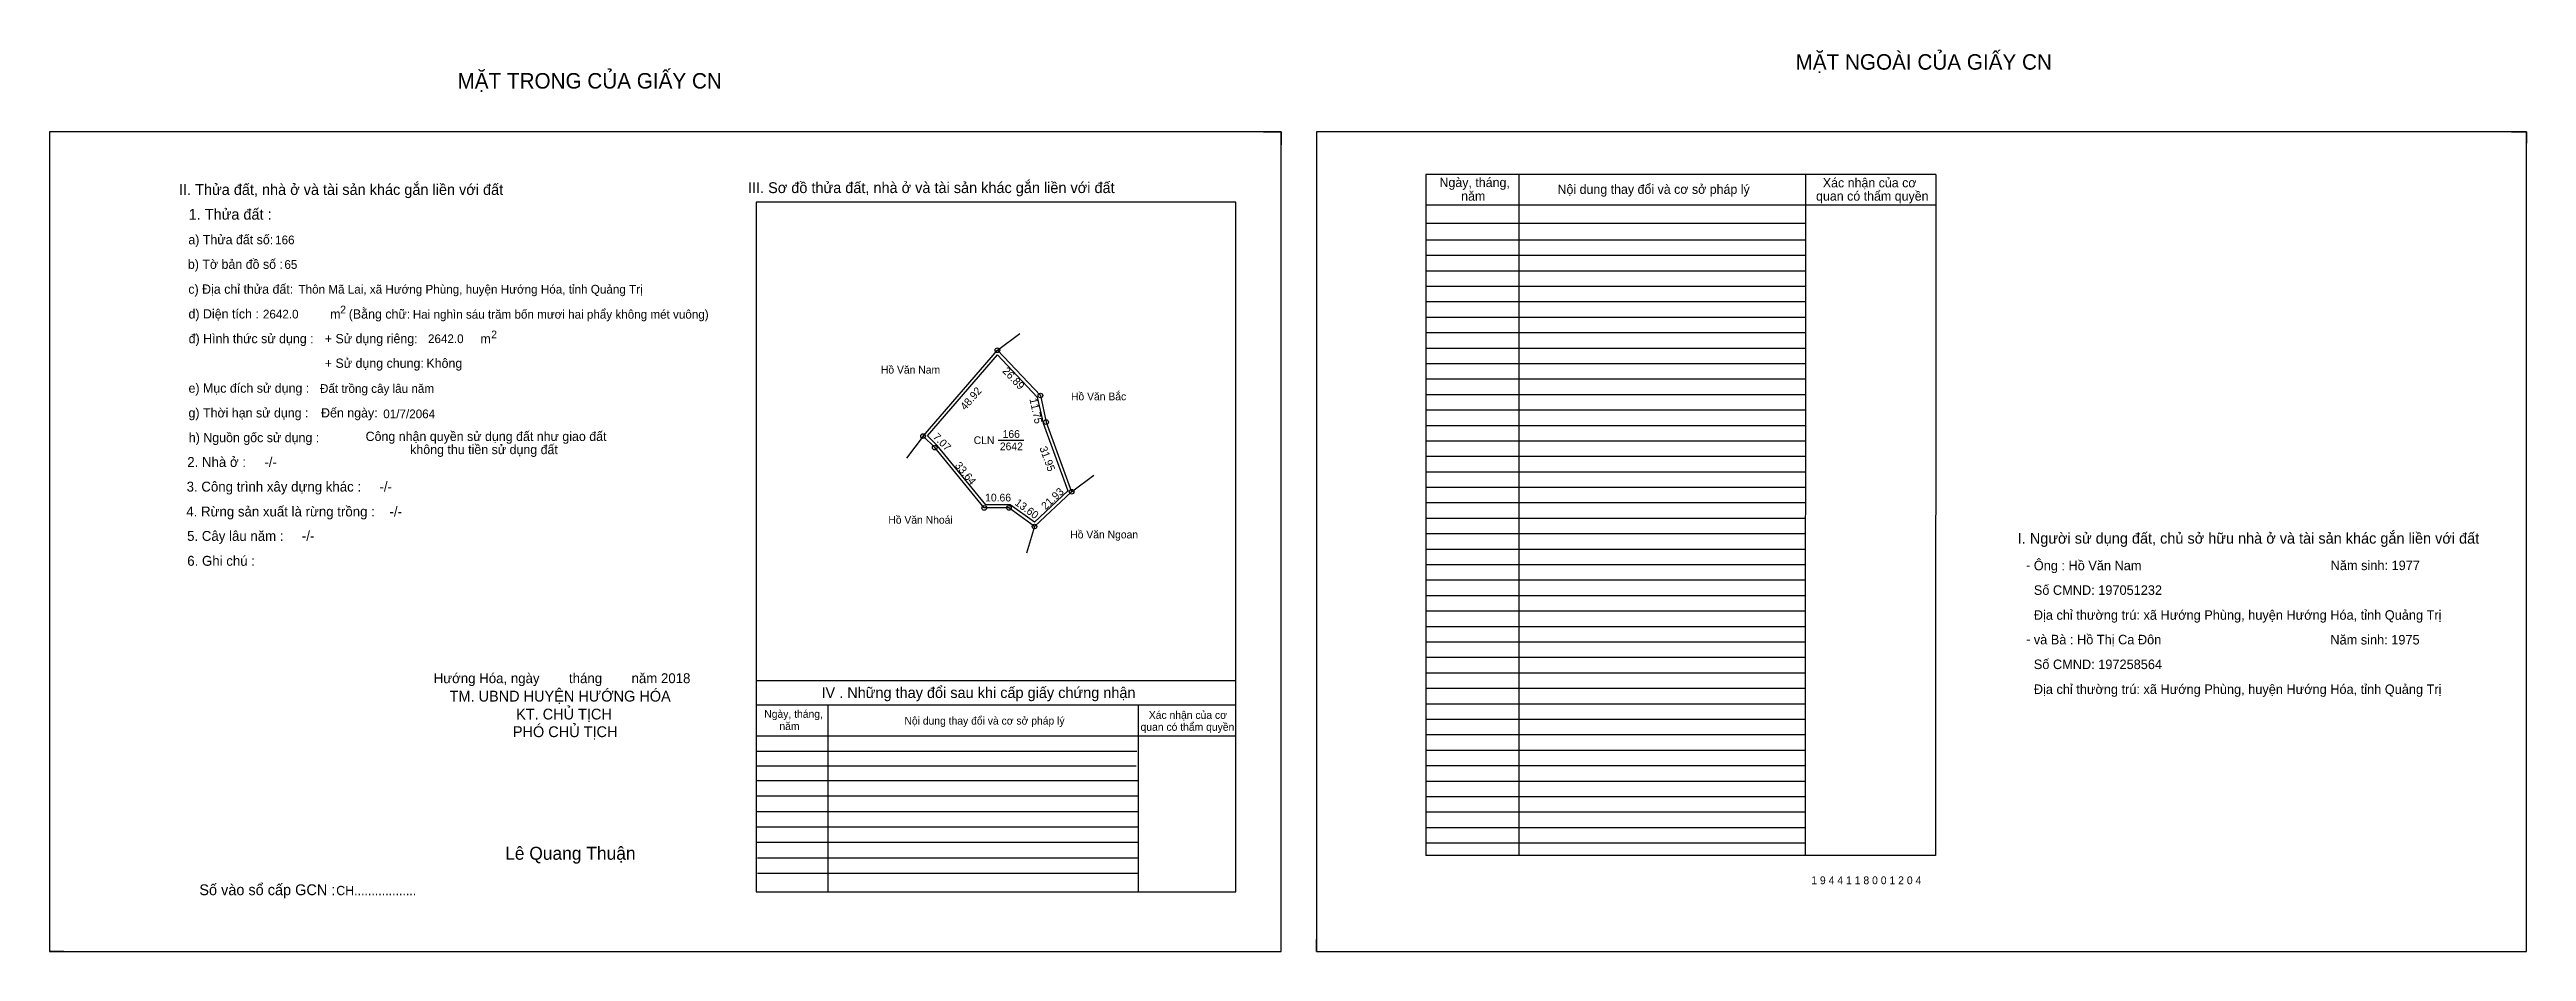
# Model space of a CAD drawing. Extents: x 533790 to 535392, y 1847055 to 1847638.
import ezdxf

# ---------------------------------------------------------------- set-up
doc = ezdxf.new("R2010")
doc.units = 0
for name, color, linetype in [('Default', 7, 'Continuous'), ('Level 10', 7, 'Continuous'), ('Level 11', 7, 'Continuous'), ('Level 13', 7, 'Continuous'), ('Level 27', 7, 'Continuous'), ('Level 49', 7, 'Continuous'), ('Level 55', 7, 'Continuous'), ('Level 6', 7, 'Continuous'), ('Level 60', 7, 'Continuous'), ('Level 7', 7, 'Continuous'), ('Level 8', 7, 'Continuous'), ('Level 9', 7, 'Continuous')]:
    doc.layers.add(name, color=color, linetype=linetype)

msp = doc.modelspace()

# ---------------------------------------------------------------- linework, layer by layer
at = {"layer": 'Level 10'}
for p, q in [((534575.3, 1847584.6), (534586.6, 1847584.6)), ((534586.6, 1847584.6), (534586.6, 1847576.2)), ((535382.1, 1847584.6), (535391.7, 1847584.6)), ((535391.7, 1847584.6), (535391.7, 1847577.2)), ((533790.5, 1847062.4), (533790.5, 1847054.6)), ((533799.7, 1847054.6), (533790.5, 1847054.6)), ((534609.4, 1847054.6), (534609.4, 1847062.4)), ((534609.4, 1847054.6), (534616.5, 1847054.6))]:
    msp.add_line(p, q, dxfattribs=at)
for points in [[(533790.5, 1847054.6), (534586.6, 1847054.6), (534586.6, 1847584.6), (533790.5, 1847584.6)], [(534609.4, 1847054.6), (535391.7, 1847054.6), (535391.7, 1847584.6), (534609.4, 1847584.6)], [(534355.2, 1847387.9), (534403.2, 1847443.4), (534431, 1847414.1), (534434.7, 1847396.9), (534451.2, 1847351.9), (534427.2, 1847329.4), (534410.7, 1847341.4), (534394.7, 1847341.4), (534362.7, 1847380.4)], [(534358.1, 1847388), (534403.3, 1847440.3), (534429, 1847413.1), (534432.7, 1847396.3), (534448.8, 1847352.5), (534427.1, 1847332.1), (534411.4, 1847343.5), (534395.7, 1847343.5), (534364.3, 1847381.8)]]:
    msp.add_lwpolyline(points, close=True, dxfattribs=at)
at = {"layer": 'Level 11'}
for centre in [(534403.2, 1847443.4), (534431, 1847414.1), (534355.2, 1847387.9), (534355.2, 1847387.9), (534434.7, 1847396.9), (534362.7, 1847380.4), (534451.2, 1847351.9), (534394.7, 1847341.4), (534410.7, 1847341.4), (534427.2, 1847329.4)]:
    msp.add_circle(centre, 1.5, dxfattribs=at)
at = {"layer": 'Level 27'}
for p, q in [((534403.2, 1847443.4), (534417.7, 1847454.1)), ((534355.2, 1847387.9), (534344.4, 1847373.5)), ((534451.2, 1847351.9), (534465.6, 1847362.7)), ((534427.2, 1847329.4), (534422.1, 1847312.2))]:
    msp.add_line(p, q, dxfattribs=at)
at = {"layer": 'Level 7'}
for p, q in [((534925.4, 1847514.6), (534680.2, 1847514.6)), ((534925.4, 1847504.6), (534680.2, 1847504.6)), ((534925.4, 1847494.6), (534680.2, 1847494.6)), ((534925.4, 1847484.6), (534680.2, 1847484.6)), ((534925.4, 1847474.6), (534680.2, 1847474.6)), ((534925.4, 1847464.6), (534680.2, 1847464.6)), ((534925.4, 1847454.6), (534680.2, 1847454.6)), ((534925.4, 1847444.6), (534680.2, 1847444.6)), ((534925.4, 1847434.6), (534680.2, 1847434.6)), ((534925.4, 1847424.6), (534680.2, 1847424.6)), ((534925.4, 1847414.6), (534680.2, 1847414.6)), ((534925.4, 1847404.6), (534680.2, 1847404.6)), ((534925.4, 1847394.6), (534680.2, 1847394.6)), ((534925.4, 1847384.6), (534680.2, 1847384.6)), ((534925.4, 1847374.6), (534680.2, 1847374.6)), ((534925.4, 1847364.6), (534680.2, 1847364.6)), ((534925.4, 1847354.6), (534680.2, 1847354.6)), ((534925.4, 1847344.6), (534680.2, 1847344.6)), ((534925.4, 1847334.6), (534680.2, 1847334.6)), ((534925.4, 1847324.6), (534680.2, 1847324.6)), ((534925.4, 1847314.6), (534680.2, 1847314.6)), ((534925.4, 1847304.6), (534680.2, 1847304.6)), ((534925.4, 1847294.6), (534680.2, 1847294.6)), ((534925.4, 1847284.6), (534680.2, 1847284.6)), ((534925.4, 1847274.6), (534680.2, 1847274.6)), ((534925.4, 1847264.6), (534680.2, 1847264.6)), ((534925.4, 1847254.6), (534680.2, 1847254.6)), ((534925.4, 1847244.6), (534680.2, 1847244.6)), ((534925.4, 1847234.6), (534680.2, 1847234.6)), ((534925.4, 1847224.6), (534680.2, 1847224.6)), ((534925.4, 1847214.6), (534680.2, 1847214.6)), ((534925.4, 1847204.6), (534680.2, 1847204.6)), ((534925.4, 1847194.6), (534680.2, 1847194.6)), ((534493.4, 1847183.9), (534247.3, 1847183.9)), ((534925.4, 1847184.6), (534680.2, 1847184.6)), ((534492.9, 1847174.4), (534247.3, 1847174.4)), ((534494.2, 1847165), (534247.3, 1847165)), ((534925.4, 1847174.6), (534680.2, 1847174.6)), ((534925.4, 1847164.6), (534680.2, 1847164.6)), ((534494.2, 1847155), (534247.3, 1847155)), ((534494.2, 1847145), (534247.3, 1847145)), ((534925.4, 1847154.6), (534680.2, 1847154.6)), ((534925.4, 1847144.6), (534680.2, 1847144.6)), ((534494.2, 1847135), (534247.3, 1847135)), ((534925.4, 1847134.6), (534680.2, 1847134.6)), ((534494.2, 1847125), (534247.3, 1847125)), ((534494.2, 1847115), (534248.1, 1847115)), ((534925.4, 1847124.6), (534680.2, 1847124.6)), ((534494.2, 1847105), (534248.1, 1847105))]:
    msp.add_line(p, q, dxfattribs=at)
at = {"layer": 'Level 8'}
for p, q in [((535009.8, 1847557.1), (534680.2, 1847557.1)), ((534680.2, 1847557.1), (534680.2, 1847116.6)), ((534740.2, 1847557.1), (534740.2, 1847116.6)), ((534925.6, 1847556.9), (534925.4, 1847116.6)), ((535009.8, 1847557.1), (535009.7, 1847116.6)), ((534557.3, 1847539.2), (534247.3, 1847539.2)), ((534247.3, 1847539.2), (534247.3, 1847093.2)), ((534557.3, 1847093.2), (534557.3, 1847539.2)), ((535009.8, 1847537.1), (534680.2, 1847537.1)), ((534925.4, 1847525.3), (534680.2, 1847525.3)), ((534557.3, 1847229.6), (534247.3, 1847229.6)), ((534557.3, 1847213.9), (534247.3, 1847213.9)), ((534293.5, 1847213.9), (534293.5, 1847093.2)), ((534494.2, 1847213.9), (534494.2, 1847093.2)), ((534557.3, 1847193.9), (534247.3, 1847193.9)), ((535009.7, 1847116.6), (534680.2, 1847116.6)), ((534247.3, 1847093.2), (534557.3, 1847093.2))]:
    msp.add_line(p, q, dxfattribs=at)
at = {"layer": 'Level 9'}
msp.add_line((534403.7, 1847385.2), (534420.4, 1847385.2), dxfattribs=at)

# ---------------------------------------------------------------- texts
at = {"layer": 'Default'}
for s, p in [('e) Mục đích sử dụng :', (533880.3, 1847415.9)), ('g) Thời hạn sử dụng :', (533880.3, 1847399.9)), ('Đến ngày:', (533966, 1847399.9)), ('h) Nguồn gốc sử dụng :', (533880.5, 1847383.9)), ('Công nhận quyền sử dụng đất như giao đất', (533994.8, 1847384.7)), ('không thu tiền sử dụng đất', (534023.6, 1847376.2))]:
    msp.add_text(s, height=6, dxfattribs=at).set_placement(p)
at = {"layer": 'Level 13'}
for s, p in [('CLN', (534387.9, 1847382.7)), ('166', (534406.6, 1847386.7)), ('2642', (534404.8, 1847378.7))]:
    msp.add_text(s, height=5, dxfattribs=at).set_placement(p)
at = {"layer": 'Level 49'}
for s, rotation, p in [('48.92', 49.1446, (534382.5, 1847404.2)), ('26.89', 313.4478, (534406.1, 1847429.6)), ('11.75', 282.3331, (534423.9, 1847411.8)), ('7.07', 315, (534361.1, 1847386.9)), ('33.64', 309.3781, (534375.4, 1847368.7)), ('31.95', 290.1363, (534430.3, 1847380.2)), ('21.93', 43.1524, (534434.4, 1847339.9)), ('10.66', 360, (534395.3, 1847345.6)), ('13.60', 323.9726, (534414, 1847343.8))]:
    msp.add_text(s, height=5, rotation=rotation, dxfattribs=at).set_placement(p)
at = {"layer": 'Level 55'}
for s, height, p in [('165', 0.33, (534402.9, 1847443.1)), ('1', 1.2, (534402.9, 1847443.4)), ('0', 0.33, (534403.1, 1847443.1)), ('0', 0.33, (534403.1, 1847443.1)), ('2', 1.2, (534430.6, 1847414.1)), ('165', 0.33, (534430.6, 1847413.8)), ('9', 1.2, (534354.8, 1847387.9)), ('0', 0.33, (534355.1, 1847387.6)), ('0', 0.33, (534355.1, 1847387.6)), ('0', 0.33, (534355.1, 1847387.6)), ('0', 0.33, (534355.1, 1847387.6)), ('3', 1.2, (534434.4, 1847396.9)), ('165', 0.33, (534434.4, 1847396.6)), ('8', 1.2, (534362.3, 1847380.4)), ('0', 0.33, (534362.6, 1847380.1)), ('0', 0.33, (534362.6, 1847380.1)), ('4', 1.2, (534450.8, 1847351.9)), ('7', 1.2, (534394.3, 1847341.4)), ('0', 0.33, (534394.6, 1847341.1)), ('0', 0.33, (534394.6, 1847341.1)), ('6', 1.2, (534410.3, 1847341.4)), ('0', 0.33, (534410.6, 1847341.1)), ('0', 0.33, (534410.6, 1847341.1)), ('165', 0.33, (534450.9, 1847351.6)), ('167', 0.33, (534450.9, 1847351.6)), ('5', 1.2, (534426.8, 1847329.4)), ('167', 0.33, (534426.9, 1847329.1)), ('0', 0.33, (534427.1, 1847329.1)), ('0', 0.33, (534427.1, 1847329.1))]:
    msp.add_text(s, height=height, dxfattribs=at).set_placement(p)
at = {"layer": 'Level 6'}
for s, height, p in [('166', 5.63, (533936.3, 1847511.9)), ('65', 5.63, (533942.3, 1847496)), ('Thôn Mã Lai, xã Hướng Phùng, huyện Hướng Hóa, tỉnh Quảng Trị', 5.64, (533951.4, 1847480)), ('2642.0', 5.63, (533928.4, 1847463.9)), ('Hai nghìn sáu trăm bốn mươi hai phẩy không mét vuông)', 5.632, (534025.3, 1847463.8)), ('2642.0', 5.63, (534035.1, 1847448)), ('Đất trồng cây lâu năm', 5.64, (533965.3, 1847415.8)), ('01/7/2064', 5.64, (534006.2, 1847399.4)), ('Ông : Hồ Văn Nam', 6.16, (535073.2, 1847301.1)), ('Năm sinh: 1977', 6.16, (535265.1, 1847301.2)), ('Số CMND: 197051232', 6.16, (535073.2, 1847285.2)), ('Địa chỉ thường trú: xã Hướng Phùng, huyện Hướng Hóa, tỉnh Quảng Trị', 6.16, (535073.2, 1847269.1)), ('và Bà : Hồ Thị Ca Đôn', 6.16, (535073.2, 1847253.2)), ('Năm sinh: 1975', 6.16, (535264.9, 1847253.1)), ('Số CMND: 197258564', 6.16, (535073.2, 1847237.2)), ('Địa chỉ thường trú: xã Hướng Phùng, huyện Hướng Hóa, tỉnh Quảng Trị', 6.16, (535073.2, 1847221.1)), ('1 9 4 4 1 1 8 0 0 1 2 0 4', 5.04, (534929.3, 1847098.1))]:
    msp.add_text(s, height=height, dxfattribs=at).set_placement(p)
at = {"layer": 'Level 60'}
for s, p in [('Hồ Văn Nam', (534327.9, 1847428.3)), ('Hồ Văn Bắc', (534450.8, 1847411)), ('Hồ Văn Nhoái', (534332.7, 1847331.2)), ('Hồ Văn Ngoan', (534450.3, 1847321.7))]:
    msp.add_text(s, height=5, dxfattribs=at).set_placement(p)
at = {"layer": 'Level 7'}
for s, height, p in [('MẶT TRONG CỦA GIẤY CN', 10, (534054.2, 1847612.6)), ('MẶT NGOÀI CỦA GIẤY CN', 10, (534919.2, 1847624.8)), ('II. Thửa đất, nhà ở và tài sản khác gắn liền với đất', 7, (533874.2, 1847543.8)), ('III. Sơ đồ thửa đất, nhà ở và tài sản khác gắn liền với đất', 7, (534242, 1847545)), ('Ngày, tháng,', 6, (534689, 1847548.9)), ('năm', 6, (534703, 1847540.1)), ('Nội dung thay đổi và cơ sở pháp lý', 6, (534765.3, 1847544.5)), (' quan có thẩm quyền', 6, (534930.2, 1847540.1)), ('Xác nhận của cơ', 6, (534936.8, 1847548.7)), ('1. Thửa đất :', 7, (533880.4, 1847527.8)), ('a) Thửa đất số:', 6, (533880.2, 1847511.9)), ('b) Tờ bản đồ số :', 6, (533879.9, 1847496)), ('c) Địa chỉ thửa đất:', 6, (533880.2, 1847479.9)), ('d) Diện tích :', 6, (533880.3, 1847463.9)), ('m', 6, (533971.9, 1847463.8)), ('2', 5, (533978.4, 1847467.2)), ('(Bằng chữ:', 6, (533983.9, 1847463.8)), ('đ) Hình thức sử dụng :', 6, (533880.4, 1847447.9)), ('+ Sử dụng riêng:', 6, (533968.4, 1847447.9)), ('m', 6, (534069, 1847447.8)), ('2', 5, (534076, 1847451.1)), ('+ Sử dụng chung:', 6, (533968.4, 1847432)), ('Không', 6, (534034.1, 1847432)), ('2. Nhà ở :     -/-', 6.4, (533879.5, 1847367.9)), ('3. Công trình xây dựng khác :     -/-', 6.4, (533879.1, 1847352)), ('4. Rừng sản xuất là rừng trồng :    -/-', 6.4, (533878.9, 1847335.9)), ('5. Cây lâu năm :     -/-', 6.4, (533879.4, 1847320.1)), ('I. Người sử dụng đất, chủ sở hữu nhà ở và tài sản khác gắn liền với đất', 7, (535062.8, 1847318.3)), ('6. Ghi chú :', 6.4, (533879.5, 1847304)), ('-', 6.4, (535068.1, 1847301.3)), ('-', 6.4, (535068.2, 1847253.4)), ('Hướng Hóa, ngày        tháng        năm 2018', 6.4, (534038.8, 1847228.1)), ('TM. UBND HUYỆN HƯỚNG HÓA', 7, (534049.1, 1847216.2)), ('IV . Những thay đổi sau khi cấp giấy chứng nhận', 7, (534289.5, 1847218.5)), ('KT. CHỦ TỊCH', 7, (534092.1, 1847204.6)), ('Ngày, tháng,', 5, (534252.5, 1847205.7)), ('Xác nhận của cơ', 5, (534501.1, 1847205)), ('PHÓ CHỦ TỊCH', 7, (534090, 1847193.2)), ('năm', 5, (534262.3, 1847197.8)), ('Nội dung thay đổi và cơ sở pháp lý', 5, (534343.1, 1847201.3)), (' quan có thẩm quyền', 5, (534493.9, 1847197.3)), ('Lê Quang Thuận', 8.4, (534085, 1847113.9)), ('Số vào sổ cấp GCN :', 7, (533887.3, 1847091)), ('CH..................', 6, (533975.8, 1847091))]:
    msp.add_text(s, height=height, dxfattribs=at).set_placement(p)

doc.saveas('drawing.dxf')
